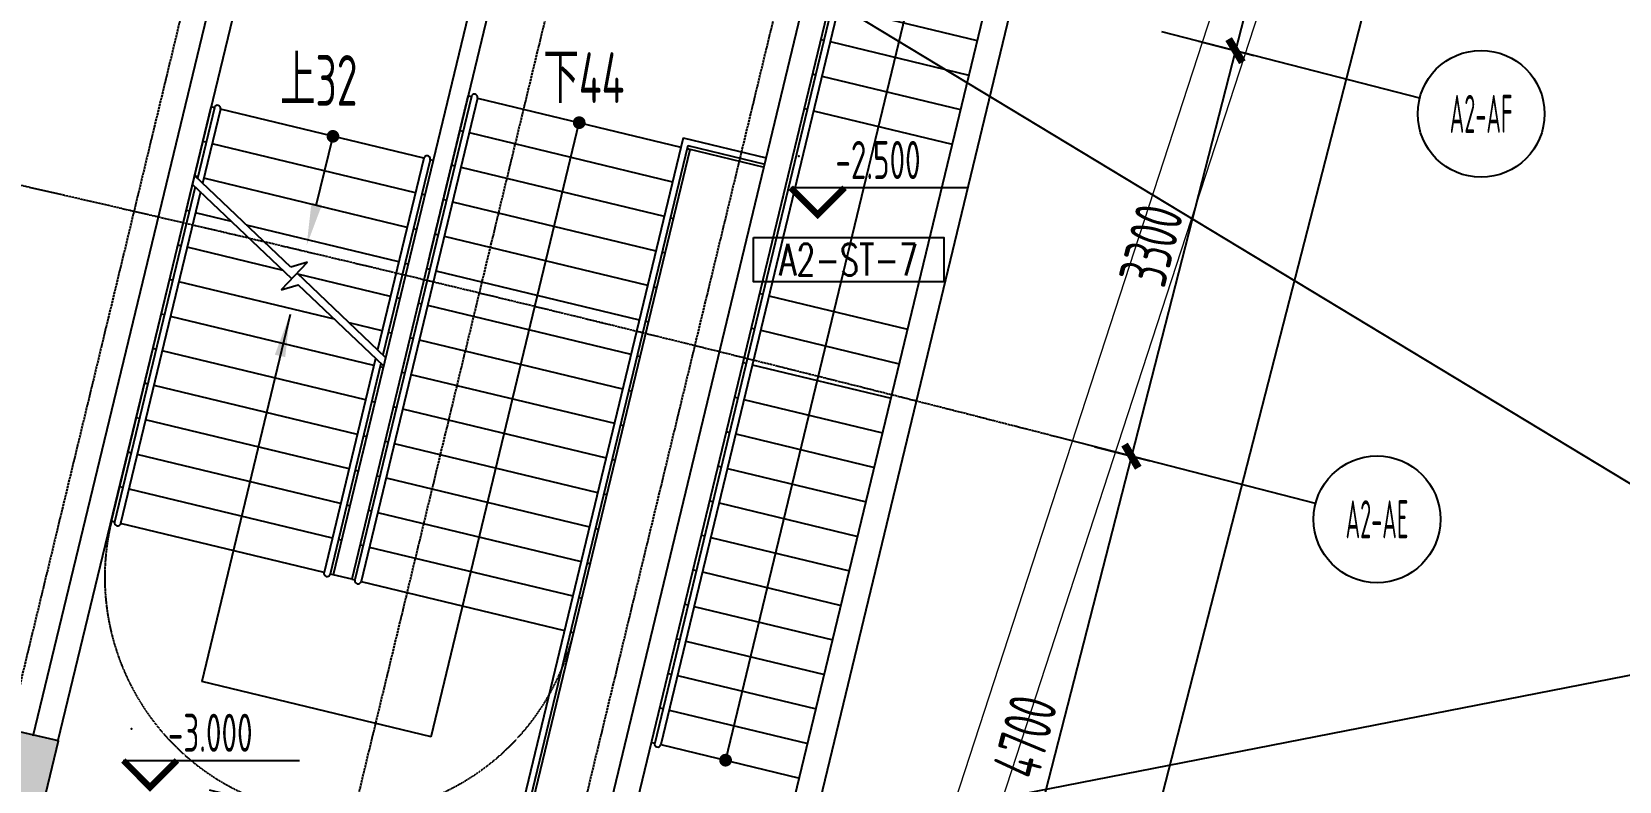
# Model space of a CAD drawing. Header units: millimetres. Extents: x 11639278 to 23698211, y -13072636 to -5537337.
# Drawn here: x 11848635 to 11861156, y -6393351 to -6387443 of the extents above; entities that cross this region are included whole.
import ezdxf
from ezdxf.enums import TextEntityAlignment as Align

# ---------------------------------------------------------------- set-up
doc = ezdxf.new("R2010")
doc.units = ezdxf.units.MM
doc.header["$LTSCALE"] = 10
for name, pattern in [('A2-RG-AXIS$0$CENTER', [2, 1.25, -0.25, 0.25, -0.25]), ('A2-RG-AXIS$0$DOTE', [2.42, 2, -0.2, 0.02, -0.2]), ('A2-RI-F1$0$DOT2', [0.125, 0, -0.125]), ('A2-RV-F1$0$DASHED2', [0.375, 0.25, -0.125]), ('A2-RV-F1$0$HIDDEN', [0.375, 0.25, -0.125])]:
    doc.linetypes.add(name, pattern=pattern)
for name, color, linetype in [('A2-RG-AXIS$0$A-AXIS', 1, 'Continuous'), ('A2-RG-AXIS$0$A-DIMS-100', 1, 'Continuous'), ('A2-RG-AXIS$0$A-GRID', 1, 'A2-RG-AXIS$0$CENTER'), ('A2-RG-AXIS$0$A-SYMB', 4, 'Continuous'), ('A2-RI-F1$0$$1$A-SYMB', 4, 'Continuous'), ('A2-RI-F1$0$$1$A-SYMB-NUMB-T', 4, 'Continuous'), ('A2-RI-F1$0$$3$A-SYMB', 4, 'Continuous'), ('A2-RI-F1$0$A-FLOR-OTLN', 4, 'A2-RI-F1$0$DOT2'), ('A2-RI-F1$0$A-STRS', 50, 'Continuous'), ('A2-RI-F1$0$A-WALL', 7, 'Continuous'), ('A2-RS-F1$0$A-HATH-GRAY', 8, 'Continuous'), ('A2-RS-F1$0$A-WALL-CONC', 6, 'Continuous'), ('A2-RV-F1$0$A-HATH', 9, 'Continuous'), ('A2-RV-F1$0$A-HATH-GRAY', 8, 'Continuous'), ('A2-RV-F1$0$A-SYMB', 4, 'Continuous'), ('A2-RV-F1$0$A-SYMB-AREA', 4, 'Continuous'), ('A2-RV-F1$0$A-SYMB-NAME', 4, 'Continuous'), ('A2-RV-F1$0$AUDIT_D_120618114340-210', 80, 'Continuous'), ('A2-RV-F1$0$AUDIT_D_120618114340-341', 1, 'Continuous'), ('A2-RV-F1$0$AUDIT_D_120618114340-408', 50, 'Continuous')]:
    doc.layers.add(name, color=color, linetype=linetype)
doc.layers.add('A2-RI-F1$0$A-DETL-LLIN', color=3, linetype='Continuous', lineweight=5)
doc.styles.add('A2-RG-AXIS$0$ECADI', font='hzs.shx', dxfattribs={"width": 0.7, "bigfont": 'hztxt.shx'})
doc.styles.add('A2-RG-AXIS$0$XD2008', font='hzs.shx', dxfattribs={"width": 0.7, "bigfont": 'hztxt.shx'})
doc.styles.add('A2-RI-F1$0$$1$ECADI-TXT', font='simplex.shx', dxfattribs={"bigfont": 'hztxt.shx'})
doc.styles.add('A2-RI-F1$0$$22$XD2008', font='hzs.shx', dxfattribs={"width": 0.7, "bigfont": 'hztxt.shx'})
doc.styles.add('A2-RV-F1$0$ECADI', font='hzs.shx', dxfattribs={"width": 0.7, "bigfont": 'hztxt.shx'})
doc.dimstyles.new('A2-RG-AXIS$0$XD150$0', dxfattribs={"dimscale": 150, "dimtxt": 2.5, "dimasz": 1, "dimexe": 1, "dimexo": 2, "dimgap": 0.5, "dimtad": 1, "dimdec": 0, "dimdsep": 46, "dimtxsty": 'A2-RG-AXIS$0$XD2008', "dimblk": 'A2-RG-AXIS$0$_ArchTick', "dimcen": 2.5, "dimclrt": 4, "dimaunit": 1, "dimadec": 0, "dimazin": 0, "dimtfac": 1, "dimtdec": 0, "dimtmove": 2, "dimatfit": 3, "dimfxl": 0, "dimtolj": 1, "dimtzin": 0, "dimarcsym": 0})

# ---------------------------------------------------------------- blocks, each defined once
blk = doc.blocks.new('A2-RS-F1')
at = {"layer": 'A2-RS-F1$0$A-HATH-GRAY', "ltscale": 3}
h = blk.add_hatch(color=256, dxfattribs=at)
h.paths.add_polyline_path([(11790491, -6377046), (11789491, -6377011), (11789445, -6378310), (11790445, -6378346)], flags=16)
h.paths.add_polyline_path([(11794711, -6377236), (11794112, -6377197), (11794061, -6377996), (11794660, -6378034)], flags=0)
h.paths.add_polyline_path([(11794483, -6380779), (11793885, -6380740), (11793833, -6381539), (11794432, -6381577)], flags=0)
h.paths.add_polyline_path([(11793887, -6390061), (11793288, -6390022), (11793236, -6390821), (11793835, -6390859)], flags=0)
h.paths.add_polyline_path([(11793659, -6393604), (11793060, -6393565), (11793009, -6394364), (11793607, -6394402)], flags=0)
h.paths.add_polyline_path([(11789926, -6392936), (11788927, -6392901), (11788881, -6394200), (11789880, -6394236)], flags=16)
h.paths.add_polyline_path([(11781272, -6392739), (11780272, -6392732), (11780263, -6394032), (11781263, -6394039)], flags=16)
h.paths.add_polyline_path([(11772615, -6392791), (11771616, -6392812), (11771644, -6394112), (11772644, -6394090)], flags=16)
h.paths.add_polyline_path([(11771836, -6400549, 1), (11772736, -6400549, 1)])
h.paths.add_polyline_path([(11789602, -6400664, 1), (11788702, -6400664, 1)], flags=0)
h.paths.add_polyline_path([(11797126, -6401084, 1), (11798026, -6401084, 1)], flags=0)
h.paths.add_polyline_path([(11772267, -6376895), (11771267, -6376916), (11771295, -6378216), (11772295, -6378194)], flags=16)
h.paths.add_polyline_path([(11781380, -6376840), (11780380, -6376832), (11780371, -6378133), (11781371, -6378140)], flags=16)
h.paths.add_polyline_path([(11752826, -6385566), (11752029, -6385629), (11752188, -6387623), (11752985, -6387560)], flags=17)
h.paths.add_polyline_path([(11757363, -6385213), (11756565, -6385276), (11756724, -6387270), (11757521, -6387205)], flags=17)
h.paths.add_polyline_path([(11762965, -6393141), (11763031, -6394440), (11764030, -6394389), (11763964, -6393090)])
h.paths.add_polyline_path([(11793009, -6394364), (11793607, -6394402), (11793659, -6393604), (11793060, -6393565)], flags=17)
h.paths.add_polyline_path([(11793236, -6390821), (11793835, -6390859), (11793887, -6390061), (11793288, -6390022)], flags=17)
h.paths.add_polyline_path([(11793833, -6381539), (11794432, -6381577), (11794483, -6380779), (11793885, -6380740)], flags=17)
h.paths.add_polyline_path([(11794061, -6377996), (11794660, -6378034), (11794711, -6377236), (11794112, -6377197)], flags=17)
h.paths.add_polyline_path([(11762160, -6377261), (11762226, -6378560), (11763225, -6378509), (11763159, -6377211)], flags=17)
edge = h.paths.add_edge_path(flags=16)
edge.add_arc((11772286, -6400549), 450, 0, 360)
edge = h.paths.add_edge_path(flags=16)
edge.add_arc((11789152, -6400664), 450, 0, 360)
edge = h.paths.add_edge_path()
edge.add_arc((11763857, -6400856), 450, 0, 360)
edge = h.paths.add_edge_path(flags=17)
edge.add_arc((11797576, -6401084), 450, 0, 360)
edge = h.paths.add_edge_path()
edge.add_arc((11755441, -6401404), 450, 0, 360)
h.paths.add_polyline_path([(11756756, -6377587), (11756915, -6379580), (11756117, -6379644), (11755959, -6377650)], flags=17)
h.paths.add_polyline_path([(11757323, -6394797), (11758120, -6394731), (11758001, -6393238), (11757204, -6393301)])
h.paths.add_polyline_path([(11752786, -6395149), (11753584, -6395086), (11753449, -6393391), (11752652, -6393455)])
h.paths.add_polyline_path([(11751581, -6379997), (11752378, -6379934), (11752220, -6377940), (11751422, -6378003)])
edge = h.paths.add_edge_path()
edge.add_line((11771616, -6392813), (11771644, -6394112))
edge.add_line((11771644, -6394112), (11772644, -6394090))
edge.add_line((11772644, -6394090), (11772615, -6392791))
edge.add_line((11772615, -6392791), (11771616, -6392812))
edge.add_line((11780272, -6392732), (11780263, -6394032))
edge.add_line((11780263, -6394032), (11781263, -6394039))
edge.add_line((11781263, -6394039), (11781272, -6392739))
edge.add_line((11781272, -6392739), (11780272, -6392732))
edge.add_line((11788927, -6392901), (11788881, -6394200))
edge.add_line((11788881, -6394200), (11789880, -6394236))
edge.add_line((11789880, -6394236), (11789926, -6392936))
edge.add_line((11789926, -6392936), (11788927, -6392901))
edge.add_line((11789491, -6377011), (11789445, -6378310))
edge.add_line((11789445, -6378310), (11790445, -6378346))
edge.add_line((11790445, -6378346), (11790491, -6377046))
edge.add_line((11790491, -6377046), (11789491, -6377011))
edge.add_line((11780380, -6376833), (11780371, -6378133))
edge.add_line((11780371, -6378133), (11781371, -6378140))
edge.add_line((11781371, -6378140), (11781380, -6376840))
edge.add_line((11781380, -6376840), (11780380, -6376832))
edge.add_line((11771267, -6376917), (11771295, -6378216))
edge.add_line((11771295, -6378216), (11772295, -6378194))
edge.add_line((11772295, -6378194), (11772267, -6376895))
edge.add_line((11772267, -6376895), (11771267, -6376916))
edge.add_line((11756724, -6387270), (11757521, -6387205))
edge.add_line((11756565, -6385276), (11757363, -6385213))
edge.add_line((11756565, -6385276), (11756724, -6387270))
edge.add_line((11752188, -6387623), (11752985, -6387560))
edge.add_line((11752029, -6385629), (11752826, -6385566))
edge.add_line((11752029, -6385629), (11752188, -6387623))
edge.add_line((11752826, -6385566), (11752985, -6387560))
edge.add_line((11757362, -6385205), (11757521, -6387205))
edge = h.paths.add_edge_path()
edge.add_arc((11847549, -6408655), 450, 0, 360)
h.paths.add_polyline_path([(11818747, -6372607), (11817357, -6372439), (11817139, -6374226), (11818529, -6374394)])
h.paths.add_polyline_path([(11827964, -6373889), (11826580, -6373681), (11826310, -6375461), (11827695, -6375669)])
h.paths.add_polyline_path([(11837141, -6375435), (11835763, -6375187), (11835442, -6376958), (11836820, -6377206)])
h.paths.add_polyline_path([(11814457, -6396162), (11815847, -6396332), (11816041, -6394744), (11814651, -6394573)])
h.paths.add_polyline_path([(11851385, -6401917), (11850605, -6401738), (11850371, -6402710), (11851151, -6402890)])
h.paths.add_polyline_path([(11846960, -6400859), (11846180, -6400679), (11845946, -6401652), (11846725, -6401831)])
h.paths.add_polyline_path([(11841338, -6400630), (11839968, -6400341), (11840298, -6398776), (11841668, -6399064)])
h.paths.add_polyline_path([(11831506, -6398704), (11832883, -6398953), (11833168, -6397379), (11831791, -6397129)])
h.paths.add_polyline_path([(11823000, -6397310), (11824384, -6397520), (11824624, -6395938), (11823240, -6395728)])
h.paths.add_polyline_path([(11806985, -6395311), (11806189, -6395237), (11806300, -6394042), (11807096, -6394116)])
h.paths.add_polyline_path([(11800592, -6394829), (11801191, -6394867), (11801242, -6394069), (11800643, -6394030)])
h.paths.add_polyline_path([(11793009, -6394364), (11793607, -6394402), (11793659, -6393604), (11793060, -6393565)], flags=17)
h.paths.add_polyline_path([(11800820, -6391286), (11801419, -6391324), (11801470, -6390526), (11800871, -6390487)])
h.paths.add_polyline_path([(11793236, -6390821), (11793835, -6390859), (11793887, -6390061), (11793288, -6390022)], flags=17)
h.paths.add_polyline_path([(11853037, -6395064), (11853271, -6394091), (11852492, -6393912), (11852257, -6394884)])
h.paths.add_polyline_path([(11854912, -6387286), (11855146, -6386314), (11854366, -6386134), (11854132, -6387107)])
h.paths.add_polyline_path([(11846269, -6377243), (11844899, -6376956), (11844527, -6378717), (11845898, -6379005)])
h.paths.add_polyline_path([(11848612, -6394005), (11848846, -6393033), (11848067, -6392853), (11847832, -6393825)])
h.paths.add_polyline_path([(11850486, -6386227), (11850721, -6385255), (11849941, -6385076), (11849707, -6386048)])
h.paths.add_polyline_path([(11843712, -6384523), (11844299, -6384647), (11844423, -6384060), (11843836, -6383936)])
h.paths.add_polyline_path([(11842062, -6392351), (11842649, -6392475), (11842773, -6391888), (11842185, -6391764)])
h.paths.add_polyline_path([(11808357, -6373042), (11808955, -6373098), (11809029, -6372301), (11808432, -6372246)])
h.paths.add_polyline_path([(11793833, -6381539), (11794432, -6381577), (11794483, -6380779), (11793885, -6380740)], flags=17)
h.paths.add_polyline_path([(11801417, -6382005), (11802015, -6382043), (11802067, -6381245), (11801468, -6381206)])
h.paths.add_polyline_path([(11801644, -6378462), (11802243, -6378500), (11802294, -6377702), (11801696, -6377663)])
h.paths.add_polyline_path([(11794061, -6377996), (11794660, -6378034), (11794711, -6377236), (11794112, -6377197)], flags=17)
h.paths.add_polyline_path([(11808460, -6379480), (11807664, -6379406), (11807775, -6378211), (11808572, -6378285)])
edge = h.paths.add_edge_path(flags=16)
edge.add_arc((11772286, -6400549), 450, 0, 360)
edge = h.paths.add_edge_path(flags=17)
edge.add_arc((11789152, -6400664), 450, 0, 360)
edge = h.paths.add_edge_path(flags=17)
edge.add_arc((11797576, -6401084), 450, 0, 360)
edge = h.paths.add_edge_path()
edge.add_arc((11805984, -6401746), 450, 0, 360)
edge = h.paths.add_edge_path()
edge.add_arc((11814369, -6402649), 450, 0, 360)
edge = h.paths.add_edge_path()
edge.add_arc((11822726, -6403793), 450, 0, 360)
edge = h.paths.add_edge_path()
edge.add_arc((11831046, -6405176), 450, 0, 360)
edge = h.paths.add_edge_path()
edge.add_arc((11839323, -6406797), 450, 0, 360)
edge = h.paths.add_edge_path(flags=17)
edge.add_line((11771616, -6392813), (11771644, -6394112))
edge.add_line((11771644, -6394112), (11772644, -6394090))
edge.add_line((11772644, -6394090), (11772615, -6392791))
edge.add_line((11772615, -6392791), (11771616, -6392812))
edge.add_line((11780272, -6392732), (11780263, -6394032))
edge.add_line((11780263, -6394032), (11781263, -6394039))
edge.add_line((11781263, -6394039), (11781272, -6392739))
edge.add_line((11781272, -6392739), (11780272, -6392732))
edge.add_line((11788927, -6392901), (11788881, -6394200))
edge.add_line((11788881, -6394200), (11789880, -6394236))
edge.add_line((11789880, -6394236), (11789926, -6392936))
edge.add_line((11789926, -6392936), (11788927, -6392901))
edge.add_line((11789491, -6377011), (11789445, -6378310))
edge.add_line((11789445, -6378310), (11790445, -6378346))
edge.add_line((11790445, -6378346), (11790491, -6377046))
edge.add_line((11790491, -6377046), (11789491, -6377011))
edge.add_line((11780380, -6376833), (11780371, -6378133))
edge.add_line((11780371, -6378133), (11781371, -6378140))
edge.add_line((11781371, -6378140), (11781380, -6376840))
edge.add_line((11781380, -6376840), (11780380, -6376832))
edge.add_line((11771267, -6376917), (11771295, -6378216))
edge.add_line((11771295, -6378216), (11772295, -6378194))
edge.add_line((11772295, -6378194), (11772267, -6376895))
edge.add_line((11772267, -6376895), (11771267, -6376916))
edge = h.paths.add_edge_path()
edge.add_arc((11780720, -6400485), 450, 0, 360)
at = {"layer": 'A2-RS-F1$0$A-WALL-CONC', "ltscale": 3}
blk.add_lwpolyline([(11848612, -6394005), (11848846, -6393033), (11848067, -6392853), (11847832, -6393825)], close=True, dxfattribs=at)
blk = doc.blocks.new('A2-RI-F1$0$$1$ECADI-TAG-HGHT（国标）')
at = {"color": 1}
blk.add_line((-2.12, 2.12), (11.77, 2.12), dxfattribs=at)
at = {"color": 1, "const_width": 0.5}
blk.add_lwpolyline([(-2.12, 2.12), (0, 0), (2.12, 2.12)], dxfattribs=at)
at = {"color": 1}
blk.add_point((-1.48, 4.6), dxfattribs=at)
at = {"style": 'A2-RI-F1$0$$22$XD2008', "width": 0.7}
blk.add_attdef('FL', text='', height=3, dxfattribs=at).set_placement((-2.69, 2.97), align=Align.RIGHT)
for tag, p in [('F.F.L.', (2.28, 2.97)), ('T.O.S.', (2.28, -1.1))]:
    blk.add_attdef(tag, p, '', height=3, dxfattribs=at)
blk = doc.blocks.new('A2-RI-F1$0$$1$ECADI-TAG-CODE')
at = {"layer": 'A2-RI-F1$0$$1$A-SYMB-NUMB-T', "color": 1}
blk.add_lwpolyline([(0, 3.5), (15, 3.5), (15, 0), (0, 0)], close=True, dxfattribs=at)
at = {"layer": 'A2-RI-F1$0$$1$A-SYMB-NUMB-T', "style": 'A2-RI-F1$0$$1$ECADI-TXT', "width": 0.7}
blk.add_attdef('CODE', text='', height=2.5, dxfattribs=at).set_placement((7.5, 1.75), align=Align.MIDDLE_CENTER)
blk = doc.blocks.new('A2-RI-F1')
at = {"layer": 'A2-RI-F1$0$A-DETL-LLIN'}
for p, q in [((11859645.2, -6383199), (11851192.3, -6409132.4)), ((11859194.5, -6383452.3), (11850888.6, -6408934.6))]:
    blk.add_line(p, q, dxfattribs=at)
at = {"layer": 'A2-RI-F1$0$A-FLOR-OTLN', "ltscale": 1000}
blk.add_lwpolyline([(11814764.2, -6394127.4), (11817357.4, -6372440.5, -0.0249426), (11849205.6, -6377886.4), (11848159.2, -6382228.1), (11851284.2, -6382919.5), (11850720.9, -6385256.6), (11855146, -6386315.4), (11851150.8, -6402891.1), (11849876.5, -6402592.9), (11848102.5, -6409766.8, 0.0804175), (11754733.7, -6402413.9), (11754132.4, -6395046.4), (11752786.4, -6395150.9), (11751422.5, -6378004.8), (11756208, -6377631.7), (11756045.3, -6375586.8, -0.0389379), (11805715.9, -6375922.1), (11805966.1, -6372030.7, -0.0060163), (11817268.4, -6373184.4, -0.0060163)], format="xyb", dxfattribs=at)
at = {"layer": 'A2-RI-F1$0$A-STRS'}
for p, q in [((11854744, -6393949.3), (11856507.9, -6386650.1)), ((11854549.5, -6393902.5), (11856266.7, -6386796.6))]:
    blk.add_line(p, q, dxfattribs=at)
at = {"layer": 'A2-RI-F1$0$A-WALL', "extrusion": (0, 0, -1)}
for p, q in [((11852470.6, -6385677.2), (11851013.1, -6391724.3)), ((11852616.4, -6385712.4), (11851158.9, -6391759.4))]:
    blk.add_line(p, q, dxfattribs=at)
at = {"layer": 'A2-RI-F1$0$A-WALL'}
for p, q in [((11848645.2, -6392992.6), (11850293.9, -6386177.6)), ((11848839.7, -6393039.5), (11850489.2, -6386220.8)), ((11853152.6, -6394583.9), (11855145.9, -6386314)), ((11852958.5, -6394535.7), (11854902.7, -6386469.4)), ((11851158.9, -6391759.4), (11851013.1, -6391724.3)), ((11848846.2, -6393032.8), (11848066.6, -6392853.1))]:
    blk.add_line(p, q, dxfattribs=at)
at = {"layer": 'Defpoints'}
for p, q in [((11863125.5, -6392146.9), (11840364.3, -6378381.4)), ((11837017.8, -6397241.2), (11863125.5, -6392146.9))]:
    blk.add_line(p, q, dxfattribs=at)
blk.add_blockref('A2-RS-F1', (0, 0))
at = {"layer": 'A2-RI-F1$0$$1$A-SYMB'}
ref = blk.add_blockref('A2-RI-F1$0$$1$ECADI-TAG-HGHT（国标）', (11854833.5, -6388884.1), dxfattribs=dict(at, xscale=99.99999999938882, yscale=99.99999999938882, zscale=99.99999999938882))
ref.add_attrib('F.F.L.', '-2.500', (11854973.4, -6388604.1), dxfattribs={"layer": '0', "height": 300, "style": 'A2-RI-F1$0$$22$XD2008', "width": 0.7})
ref = blk.add_blockref('A2-RI-F1$0$$1$ECADI-TAG-HGHT（国标）', (11849568.5, -6393399.5), dxfattribs=dict(at, xscale=99.99999999938882, yscale=99.99999999938882, zscale=99.99999999938882))
ref.add_attrib('F.F.L.', '-3.000', (11849708.4, -6393119.5), dxfattribs={"layer": '0', "height": 300, "style": 'A2-RI-F1$0$$22$XD2008', "width": 0.7})
at = {"layer": 'A2-RI-F1$0$$3$A-SYMB', "xscale": 100.0000000100172, "yscale": 100.0000000100172, "zscale": 100}
blk.add_blockref('A2-RI-F1$0$$1$ECADI-TAG-CODE', (11854327.6, -6389414.5), dxfattribs=at).add_auto_attribs({'CODE': 'A2-ST-7'})
blk = doc.blocks.new('A2-RG-AXIS$0$_ArchTick')
at = {"color": 0, "linetype": 'ByBlock', "const_width": 0.4}
blk.add_lwpolyline([(-0.5, -0.5), (0.5, 0.5)], dxfattribs=at)
blk = doc.blocks.new('*D763')
at = {"layer": 'A2-RG-AXIS$0$A-DIMS-100', "color": 0, "lineweight": -2, "ltscale": 3, "transparency": 16777216}
for p, q in [((11859481, -6381125), (11859917, -6381237)), ((11859772, -6381200), (11858129, -6387592)), ((11857839, -6387518), (11858275, -6387630))]:
    blk.add_line(p, q, dxfattribs=at)
at = {"layer": 'Defpoints', "color": 0, "ltscale": 3, "transparency": 16777216}
for p in [(11859191, -6381051), (11857548, -6387443), (11858129, -6387592)]:
    blk.add_point(p, dxfattribs=at)
at = {"layer": 'A2-RG-AXIS$0$A-DIMS-100', "color": 0, "lineweight": -2, "ltscale": 3, "transparency": 16777216, "xscale": 150, "yscale": 150, "zscale": 150}
for p, rotation in [((11859772, -6381200), 75.58928463638166), ((11858129, -6387592), 255.5892846363816)]:
    blk.add_blockref('A2-RG-AXIS$0$_ArchTick', p, dxfattribs=dict(at, rotation=rotation))
at = {"layer": 'A2-RG-AXIS$0$A-DIMS-100', "color": 4, "ltscale": 3, "transparency": 16777216, "insert": (11858696, -6384331), "char_height": 375, "attachment_point": 5, "rotation": 75.5893, "style": 'A2-RG-AXIS$0$XD2008'}
blk.add_mtext('\\A1;6600', dxfattribs=at)
blk = doc.blocks.new('*D764')
at = {"layer": 'A2-RG-AXIS$0$A-DIMS-100', "color": 0, "lineweight": -2, "ltscale": 3, "transparency": 16777216}
for p, q in [((11857839, -6387518), (11858275, -6387630)), ((11858129, -6387592), (11857308, -6390789)), ((11857017, -6390714), (11857453, -6390826))]:
    blk.add_line(p, q, dxfattribs=at)
at = {"layer": 'Defpoints', "color": 0, "ltscale": 3, "transparency": 16777216}
for p in [(11857548, -6387443), (11856727, -6390639), (11857308, -6390789)]:
    blk.add_point(p, dxfattribs=at)
at = {"layer": 'A2-RG-AXIS$0$A-DIMS-100', "color": 0, "lineweight": -2, "ltscale": 3, "transparency": 16777216, "xscale": 150, "yscale": 150, "zscale": 150}
for p, rotation in [((11858129, -6387592), 75.589284638493), ((11857308, -6390789), 255.589284638493)]:
    blk.add_blockref('A2-RG-AXIS$0$_ArchTick', p, dxfattribs=dict(at, rotation=rotation))
at = {"layer": 'A2-RG-AXIS$0$A-DIMS-100', "color": 4, "ltscale": 3, "transparency": 16777216, "insert": (11857464, -6389125), "char_height": 375, "attachment_point": 5, "rotation": 75.5893, "style": 'A2-RG-AXIS$0$XD2008'}
blk.add_mtext('\\A1;3300', dxfattribs=at)
blk = doc.blocks.new('*D765')
at = {"layer": 'A2-RG-AXIS$0$A-DIMS-100', "color": 0, "lineweight": -2, "ltscale": 3, "transparency": 16777216}
for p, q in [((11857017, -6390714), (11857453, -6390826)), ((11857308, -6390789), (11856138, -6395341)), ((11855848, -6395266), (11856284, -6395378))]:
    blk.add_line(p, q, dxfattribs=at)
at = {"layer": 'Defpoints', "color": 0, "ltscale": 3, "transparency": 16777216}
for p in [(11856727, -6390639), (11855557, -6395191), (11856138, -6395341)]:
    blk.add_point(p, dxfattribs=at)
at = {"layer": 'A2-RG-AXIS$0$A-DIMS-100', "color": 0, "lineweight": -2, "ltscale": 3, "transparency": 16777216, "xscale": 150, "yscale": 150, "zscale": 150}
for p, rotation in [((11857308, -6390789), 75.589284638493), ((11856138, -6395341), 255.589284638493)]:
    blk.add_blockref('A2-RG-AXIS$0$_ArchTick', p, dxfattribs=dict(at, rotation=rotation))
at = {"layer": 'A2-RG-AXIS$0$A-DIMS-100', "color": 4, "ltscale": 3, "transparency": 16777216, "insert": (11856469, -6392999), "char_height": 375, "attachment_point": 5, "rotation": 75.5893, "style": 'A2-RG-AXIS$0$XD2008'}
blk.add_mtext('\\A1;4700', dxfattribs=at)
blk = doc.blocks.new('*D770')
at = {"layer": 'A2-RG-AXIS$0$A-DIMS-100', "color": 0, "lineweight": -2, "ltscale": 3, "transparency": 16777216}
for p, q in [((11859481, -6381125), (11860789, -6381461)), ((11860644, -6381424), (11852132, -6414548)), ((11850970, -6414249), (11852277, -6414585))]:
    blk.add_line(p, q, dxfattribs=at)
at = {"layer": 'Defpoints', "color": 0, "ltscale": 3, "transparency": 16777216}
for p in [(11859191, -6381051), (11850679, -6414175), (11852132, -6414548)]:
    blk.add_point(p, dxfattribs=at)
at = {"layer": 'A2-RG-AXIS$0$A-DIMS-100', "color": 0, "lineweight": -2, "ltscale": 3, "transparency": 16777216, "xscale": 150, "yscale": 150, "zscale": 150}
for p, rotation in [((11860644, -6381424), 75.58928466042394), ((11852132, -6414548), 255.589284660424)]:
    blk.add_blockref('A2-RG-AXIS$0$_ArchTick', p, dxfattribs=dict(at, rotation=rotation))
at = {"layer": 'A2-RG-AXIS$0$A-DIMS-100', "color": 4, "ltscale": 3, "transparency": 16777216, "insert": (11856134, -6397921), "char_height": 375, "attachment_point": 5, "rotation": 75.5893, "style": 'A2-RG-AXIS$0$XD2008'}
blk.add_mtext('\\A1;34200', dxfattribs=at)
blk = doc.blocks.new('A2-RG-AXIS$0$ECADI-TAG-GRID')
at = {"color": 13}
blk.add_circle((0, 0), 5, dxfattribs=at)
at = {"style": 'A2-RG-AXIS$0$ECADI', "width": 0.7}
blk.add_attdef('GRID', text='', height=5, dxfattribs=at).set_placement((0, 0), align=Align.MIDDLE)
blk = doc.blocks.new('A2-RV-F1$0$5erhfh')
at = {"layer": 'A2-RV-F1$0$A-SYMB-AREA', "style": 'A2-RV-F1$0$ECADI', "width": 0.7}
blk.add_attdef('340M2', text='', height=2.5, dxfattribs=at).set_placement((0, 1.25), align=Align.MIDDLE_LEFT)
at = {"layer": 'A2-RV-F1$0$A-SYMB-NAME', "style": 'A2-RV-F1$0$ECADI', "width": 0.7}
blk.add_attdef('CHINESENAME', (-12.29, 3.09), '', height=4.5, dxfattribs=at)
blk = doc.blocks.new('A2-RV-F1')
at = {"layer": 'A2-RV-F1$0$A-HATH', "linetype": 'A2-RV-F1$0$DASHED2', "ltscale": 1000}
blk.add_line((11852468, -6394009), (11848823, -6393130), dxfattribs=at)
at = {"layer": 'A2-RV-F1$0$A-HATH-GRAY', "linetype": 'A2-RV-F1$0$DASHED2'}
blk.add_line((11851767, -6389238), (11852077, -6387948), dxfattribs=at)
at = {"layer": 'A2-RV-F1$0$A-HATH-GRAY', "linetype": 'A2-RV-F1$0$DASHED2', "extrusion": (0, 0, -1)}
for p, q in [((11851500, -6389702), (11851243, -6390769)), ((11851646, -6389737), (11851389, -6390804))]:
    blk.add_line(p, q, dxfattribs=at)
at = {"layer": 'A2-RV-F1$0$A-SYMB', "linetype": 'A2-RV-F1$0$HIDDEN'}
blk.add_arc((11851086, -6391742), 1875, 166.4487, 346.4487, dxfattribs=at)
at = {"layer": 'A2-RV-F1$0$AUDIT_D_120618114340-210', "extrusion": (0, 0, -1)}
for p, q in [((11855072, -6386726), (11853548, -6393051)), ((11855121, -6386737), (11853596, -6393063)), ((11852102, -6387954), (11851183, -6391765)), ((11852150, -6387966), (11851232, -6391777)), ((11850075, -6388042), (11849941, -6388599)), ((11850123, -6388054), (11849982, -6388639)), ((11853772, -6388280), (11852419, -6393895)), ((11853809, -6388340), (11852467, -6393906)), ((11851727, -6388440), (11851363, -6389951)), ((11851776, -6388452), (11851405, -6389991)), ((11849924, -6388666), (11849288, -6391308)), ((11849966, -6388706), (11849336, -6391320)), ((11851347, -6390019), (11850940, -6391707)), ((11851389, -6390059), (11850989, -6391718))]:
    blk.add_line(p, q, dxfattribs=at)
at = {"layer": 'A2-RV-F1$0$AUDIT_D_120618114340-210'}
for p, q in [((11853772, -6388280), (11854428, -6388438)), ((11853809, -6388340), (11854416, -6388487))]:
    blk.add_line(p, q, dxfattribs=at)
for centre, start, end in [((11850099, -6388048), 346.4487, 166.4487), ((11852126, -6387960), 346.4487, 166.4487), ((11851752, -6388446), 346.4487, 166.4487), ((11849312, -6391314), 166.4487, 346.4487), ((11850964, -6391713), 166.4487, 346.4487), ((11851208, -6391771), 166.4487, 346.4487), ((11853572, -6393057), 166.4487, 346.4487)]:
    blk.add_arc(centre, 25, start, end, dxfattribs=at)
at = {"layer": 'A2-RV-F1$0$AUDIT_D_120618114340-341', "extrusion": (-1.41944e-08, 7.12139e-08, -1)}
for p, q in [((11855574, -6387100, 0), (11854107, -6393186, 0)), ((11850672, -6389671, 0), (11849975, -6392564, 0))]:
    blk.add_line(p, q, dxfattribs=at)
at = {"layer": 'A2-RV-F1$0$AUDIT_D_120618114340-341', "extrusion": (-2.24011e-30, -5.38121e-30, -1)}
blk.add_line((11850879, -6388812, 0), (11851011, -6388267, 0), dxfattribs=at)
at = {"layer": 'A2-RV-F1$0$AUDIT_D_120618114340-341', "extrusion": (4.50796e-08, 5.69274e-08, -1)}
blk.add_line((11851786, -6393001, 0), (11852952, -6388159), dxfattribs=at)
at = {"layer": 'A2-RV-F1$0$AUDIT_D_120618114340-341', "extrusion": (0, 0, -1)}
for p, q in [((11850685, -6389390), (11849903, -6388646)), ((11850677, -6389299), (11849920, -6388579)), ((11850810, -6389259), (11850677, -6389299)), ((11850706, -6389368), (11850810, -6389259)), ((11850706, -6389368), (11850603, -6389477)), ((11851426, -6390011), (11850727, -6389346)), ((11850603, -6389477), (11850736, -6389438)), ((11851410, -6390078), (11850736, -6389438))]:
    blk.add_line(p, q, dxfattribs=at)
at = {"layer": 'A2-RV-F1$0$AUDIT_D_120618114340-341', "extrusion": (4.50798e-08, 5.69273e-08, -1)}
blk.add_line((11851786, -6393001, 0), (11849975, -6392564, 0), dxfattribs=at)
at = {"layer": 'A2-RV-F1$0$AUDIT_D_120618114340-341', "extrusion": (4.50796e-08, 5.69274e-08, -1), "const_width": 50, "elevation": 0}
for points in [[(-11852947, -6388184, -1), (-11852958, -6388135, -1)], [(-11854101, -6393210, -1), (-11854113, -6393161, -1)]]:
    blk.add_lwpolyline(points, format="xyb", close=True, dxfattribs=at)
at = {"layer": 'A2-RV-F1$0$AUDIT_D_120618114340-341', "extrusion": (-2.24011e-30, -5.38121e-30, -1), "const_width": 50, "elevation": 0}
blk.add_lwpolyline([(-11851005, -6388292, 1), (-11851016, -6388243, 1)], format="xyb", close=True, dxfattribs=at)
at = {"layer": 'A2-RV-F1$0$AUDIT_D_120618114340-341', "extrusion": (-2.24011e-30, -5.38121e-30, -1)}
for points in [[(-11850923, -6388809, 0), (-11850841, -6388790, 0), (-11850803, -6389127, 0)], [(-11850552, -6389989, 0), (-11850634, -6390008, 0), (-11850672, -6389671, 0)]]:
    blk.add_solid(points, dxfattribs=at)
at = {"layer": 'A2-RV-F1$0$AUDIT_D_120618114340-408'}
for p, q in [((11854998, -6387249), (11856091, -6387513)), ((11854859, -6387504), (11854883, -6387510)), ((11854932, -6387521), (11856026, -6387785)), ((11854793, -6387776), (11854818, -6387782)), ((11854866, -6387794), (11855960, -6388057)), ((11852077, -6387949), (11852102, -6387954)), ((11852150, -6387966), (11853754, -6388353)), ((11849263, -6391302), (11850051, -6388036)), ((11850075, -6388042), (11850051, -6388036)), ((11851727, -6388440), (11850123, -6388054)), ((11854728, -6388048), (11854752, -6388054)), ((11854801, -6388066), (11855894, -6388329)), ((11852012, -6388221), (11852036, -6388227)), ((11852085, -6388238), (11853689, -6388625)), ((11850009, -6388314), (11849985, -6388308)), ((11851662, -6388712), (11850058, -6388326)), ((11852492, -6393912), (11853827, -6388370)), ((11853803, -6388364), (11853827, -6388370)), ((11853803, -6388364), (11854411, -6388511)), ((11851800, -6388458), (11851776, -6388452)), ((11851946, -6388493), (11851971, -6388499)), ((11852019, -6388511), (11853623, -6388897)), ((11849944, -6388586), (11849919, -6388580)), ((11851596, -6388985), (11849992, -6388598)), ((11851735, -6388730), (11851710, -6388724)), ((11851881, -6388765), (11851905, -6388771)), ((11849878, -6388858), (11849854, -6388853)), ((11850211, -6388939), (11849927, -6388870)), ((11851954, -6388783), (11853558, -6389169)), ((11851531, -6389257), (11850328, -6388967)), ((11851669, -6389002), (11851645, -6388996)), ((11853672, -6388909), (11853696, -6388915)), ((11849812, -6389131), (11849788, -6389125)), ((11850617, -6389325), (11849861, -6389142)), ((11851815, -6389037), (11851839, -6389043)), ((11851888, -6389055), (11853492, -6389442)), ((11851604, -6389274), (11851579, -6389269)), ((11853606, -6389181), (11853631, -6389187)), ((11849747, -6389403), (11849722, -6389397)), ((11851465, -6389529), (11850733, -6389353)), ((11851749, -6389310), (11851774, -6389315)), ((11851822, -6389327), (11853426, -6389714)), ((11851023, -6389710), (11849795, -6389415)), ((11853541, -6389453), (11853565, -6389459)), ((11854376, -6389507), (11854401, -6389512)), ((11854449, -6389524), (11855543, -6389788)), ((11851538, -6389547), (11851514, -6389541)), ((11851684, -6389582), (11851708, -6389588)), ((11851757, -6389599), (11853361, -6389986)), ((11849681, -6389675), (11849657, -6389669)), ((11851334, -6390073), (11849730, -6389687)), ((11851399, -6389801), (11851139, -6389739)), ((11853475, -6389725), (11853499, -6389731)), ((11854311, -6389779), (11854335, -6389785)), ((11851472, -6389819), (11851448, -6389813)), ((11851618, -6389854), (11851642, -6389860)), ((11851691, -6389872), (11853295, -6390258)), ((11854384, -6389796), (11855477, -6390060)), ((11849616, -6389947), (11849591, -6389941)), ((11851268, -6390346), (11849664, -6389959)), ((11853409, -6389998), (11853434, -6390004)), ((11851407, -6390091), (11851382, -6390085)), ((11851553, -6390126), (11851577, -6390132)), ((11851625, -6390144), (11853230, -6390530)), ((11854245, -6390051), (11854269, -6390057)), ((11854318, -6390069), (11855412, -6390332)), ((11849550, -6390220), (11849526, -6390214)), ((11851203, -6390618), (11849599, -6390231)), ((11853344, -6390270), (11853368, -6390276)), ((11851341, -6390363), (11851317, -6390357)), ((11851487, -6390398), (11851511, -6390404)), ((11854180, -6390323), (11854204, -6390329)), ((11854252, -6390341), (11855346, -6390604)), ((11849484, -6390492), (11849460, -6390486)), ((11851137, -6390890), (11849533, -6390503)), ((11851560, -6390416), (11853164, -6390803)), ((11851276, -6390635), (11851251, -6390630)), ((11853278, -6390542), (11853302, -6390548)), ((11854114, -6390595), (11854138, -6390601)), ((11854187, -6390613), (11855281, -6390877)), ((11849419, -6390764), (11849394, -6390758)), ((11851071, -6391162), (11849467, -6390776)), ((11851421, -6390671), (11851446, -6390676)), ((11851494, -6390688), (11853098, -6391075)), ((11851210, -6390908), (11851186, -6390902)), ((11853213, -6390814), (11853237, -6390820)), ((11854048, -6390868), (11854073, -6390873)), ((11854121, -6390885), (11855215, -6391149)), ((11849353, -6391036), (11849329, -6391030)), ((11851356, -6390943), (11851380, -6390949)), ((11851429, -6390960), (11853033, -6391347)), ((11851006, -6391434), (11849402, -6391048)), ((11853147, -6391086), (11853171, -6391092)), ((11853983, -6391140), (11854007, -6391146)), ((11854056, -6391157), (11855149, -6391421)), ((11851144, -6391180), (11851120, -6391174)), ((11851290, -6391215), (11851314, -6391221)), ((11851363, -6391233), (11852967, -6391619)), ((11849288, -6391308), (11849263, -6391302)), ((11850940, -6391707), (11849336, -6391320)), ((11853081, -6391359), (11853106, -6391365)), ((11851079, -6391452), (11851054, -6391446)), ((11851225, -6391487), (11851249, -6391493)), ((11851297, -6391505), (11852902, -6391891)), ((11853917, -6391412), (11853941, -6391418)), ((11853990, -6391430), (11855084, -6391693)), ((11853016, -6391631), (11853040, -6391637)), ((11851013, -6391724), (11850989, -6391718)), ((11851159, -6391759), (11851183, -6391765)), ((11851232, -6391777), (11852836, -6392164)), ((11853852, -6391684), (11853876, -6391690)), ((11853924, -6391702), (11855018, -6391965)), ((11852950, -6391903), (11852974, -6391909)), ((11853786, -6391956), (11853810, -6391962)), ((11853859, -6391974), (11854952, -6392238)), ((11852885, -6392175), (11852909, -6392181)), ((11853720, -6392229), (11853745, -6392234)), ((11853793, -6392246), (11854887, -6392510)), ((11853655, -6392501), (11853679, -6392507)), ((11853728, -6392518), (11854821, -6392782)), ((11853589, -6392773), (11853613, -6392779)), ((11853662, -6392791), (11854756, -6393054)), ((11853523, -6393045), (11853548, -6393051)), ((11853596, -6393063), (11854690, -6393326))]:
    blk.add_line(p, q, dxfattribs=at)
ref = blk.add_blockref('A2-RV-F1$0$5erhfh', (11851822, -6388335), dxfattribs=dict(xscale=100, yscale=100, zscale=100))
ref.add_attrib('CHINESENAME', '上32', (11850593, -6388027), dxfattribs={"layer": 'A2-RV-F1$0$A-SYMB-NAME', "height": 400, "style": 'A2-RV-F1$0$ECADI', "width": 0.7})
ref = blk.add_blockref('A2-RV-F1$0$5erhfh', (11853899, -6388313), dxfattribs=dict(xscale=100, yscale=100, zscale=100))
ref.add_attrib('CHINESENAME', '下44', (11852670, -6388005), dxfattribs={"layer": 'A2-RV-F1$0$A-SYMB-NAME', "height": 400, "style": 'A2-RV-F1$0$ECADI', "width": 0.7})
blk = doc.blocks.new('A2-RG-AXIS')
at = {"layer": 'A2-RG-AXIS$0$A-AXIS', "ltscale": 3}
for p, q in [((11859582.1, -6387965.8), (11857548.2, -6387443.2)), ((11858760.8, -6391162), (11856726.9, -6390639.3))]:
    blk.add_line(p, q, dxfattribs=at)
at = {"layer": 'A2-RG-AXIS$0$A-GRID', "linetype": 'A2-RG-AXIS$0$DOTE'}
for p, q in [((11852463.3, -6376318.4), (11846488, -6401109.5)), ((11845769.4, -6416040.8), (11855178.4, -6377003.5)), ((11847468.7, -6416458.9), (11856889.5, -6377372.8))]:
    blk.add_line(p, q, dxfattribs=at)
for radius in [313400, 308700, 304100]:
    blk.add_arc((11778730.7, -6694178.7), radius, 75.589285, 95.407644, dxfattribs=at)
at = {"layer": 'A2-RG-AXIS$0$A-SYMB'}
ref = blk.add_blockref('A2-RG-AXIS$0$ECADI-TAG-GRID', (11860066.4, -6388090.2), dxfattribs=dict(at, xscale=99.99999999939791, yscale=99.99999999939791, zscale=99.99999999939791))
ref.add_attrib('GRID', 'A2-AF', dxfattribs={"layer": '0', "height": 300, "style": 'A2-RG-AXIS$0$ECADI', "width": 0.5}).set_placement((11860066.4, -6388090.2), align=Align.MIDDLE)
ref = blk.add_blockref('A2-RG-AXIS$0$ECADI-TAG-GRID', (11859245.1, -6391286.4), dxfattribs=dict(at, xscale=99.99999999939791, yscale=99.99999999939791, zscale=99.99999999939791))
ref.add_attrib('GRID', 'A2-AE', dxfattribs={"layer": '0', "height": 300, "style": 'A2-RG-AXIS$0$ECADI', "width": 0.5}).set_placement((11859245.1, -6391286.4), align=Align.MIDDLE)
at = {"layer": 'A2-RG-AXIS$0$A-DIMS-100', "ltscale": 3}
for p2, distance, picture, middle in [((11850679.3, -6414174.8), 1500, '*D770', (11856133.6, -6397920.8)), ((11857548.2, -6387443.2), 600, '*D763', (11858696.3, -6384331))]:
    dim = blk.add_aligned_dim(p1=(11859190.7, -6381050.8), p2=p2, distance=distance, dimstyle='A2-RG-AXIS$0$XD150$0', dxfattribs=at)
    dim.commit()
    dim.dimension.update_dxf_attribs({"geometry": picture, "text_midpoint": middle})
for base, p1, p2, picture, middle in [((11857308, -6390788.7), (11857548.2, -6387443.2), (11856726.9, -6390639.3), '*D764', (11857464.4, -6389125.2)), ((11856138.3, -6395340.8), (11856726.9, -6390639.3), (11855557.2, -6395191.5), '*D765', (11856468.9, -6392999.4))]:
    dim = blk.add_linear_dim(base=base, p1=p1, p2=p2, angle=75.58928, dimstyle='A2-RG-AXIS$0$XD150$0', dxfattribs=at)
    dim.commit()
    dim.dimension.update_dxf_attribs({"geometry": picture, "text_midpoint": middle})

msp = doc.modelspace()

# ---------------------------------------------------------------- block references
for name in ['A2-RI-F1', 'A2-RG-AXIS', 'A2-RV-F1']:
    msp.add_blockref(name, (0, 0))

doc.saveas('drawing.dxf')
